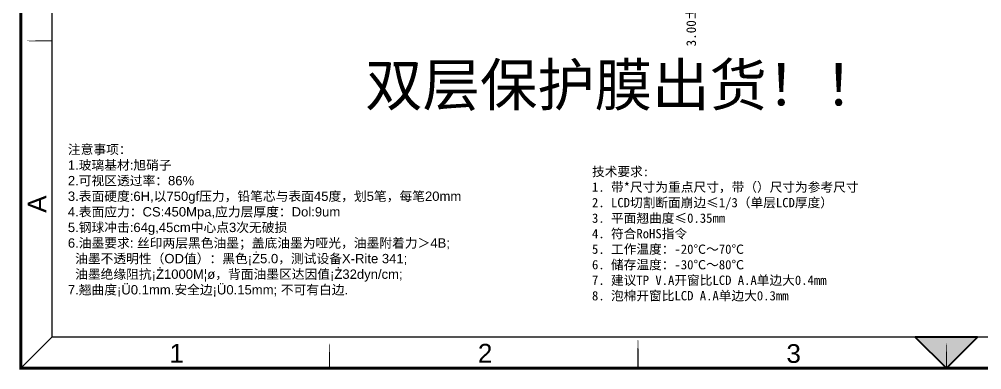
# Model space of a CAD drawing. Header units: millimetres. Extents: x 1862 to 2439, y 367 to 860.
# Drawn here: x 1862 to 2161.7, y 367.5 to 476.6 of the extents above; entities that cross this region are included whole.
import ezdxf

# ---------------------------------------------------------------- set-up
doc = ezdxf.new("R2010")
doc.units = ezdxf.units.MM
for name, color, linetype in [('', 7, 'Continuous'), ('dim', 4, 'Continuous'), ('DIM（标注）', 3, 'Continuous'), ('鑫视界图框', 3, 'Continuous')]:
    doc.layers.add(name, color=color, linetype=linetype)
doc.styles.add('Arial', font='arial.ttf')
doc.styles.add('宋体', font='')
doc.styles.add('黑体', font='simhei.ttf')
doc.styles.get('宋体').set_extended_font_data('SimSun')
doc.dimstyles.new('LYLCM', dxfattribs={"dimtxt": 3, "dimasz": 1.2, "dimexe": 0.2, "dimexo": 0.2, "dimgap": 0.09, "dimtad": 0, "dimzin": 0, "dimdsep": 46, "dimtxsty": '宋体', "dimcen": 0.1, "dimadec": 0, "dimazin": 0, "dimtfac": 1, "dimtofl": 0, "dimtmove": 0, "dimatfit": 0, "dimldrblk": 'CLOSEDBLANK', "dimfxl": 1, "dimtolj": 1, "dimtzin": 0, "dimarcsym": 0})

# ---------------------------------------------------------------- blocks, each defined once
blk = doc.blocks.new('*D63')
at = {"layer": 'Defpoints', "color": 0, "transparency": 16777216}
for p in [(2063.83, 513.1), (2063.63, 510.1), (2071.37, 510.1)]:
    blk.add_point(p, dxfattribs=at)
at = {"layer": 'DIM（标注）', "color": 0, "lineweight": -2, "transparency": 16777216}
for p, q in [((2071.37, 514.3), (2071.37, 515.5)), ((2064.03, 513.1), (2071.57, 513.1)), ((2063.83, 510.1), (2071.57, 510.1)), ((2071.37, 508.9), (2071.37, 507.7))]:
    blk.add_line(p, q, dxfattribs=at)
at = {"layer": 'DIM（标注）', "color": 0, "transparency": 16777216}
for points in [[(2071.17, 514.3), (2071.57, 514.3), (2071.37, 513.1)], [(2071.17, 508.9), (2071.57, 508.9), (2071.37, 510.1)]]:
    blk.add_solid(points, dxfattribs=at)
at = {"layer": 'DIM（标注）', "color": 0, "transparency": 16777216, "insert": (2071.37, 487.51), "char_height": 3, "attachment_point": 5, "rotation": 90, "style": '宋体'}
blk.add_mtext('\\A1;3.00%%P0.3{\\fSimSun|b0|i0|c134|p2;白色对位线}', dxfattribs=at)
blk = doc.blocks.new('_ClosedBlank')
at = {"color": 0, "linetype": 'ByBlock', "lineweight": -2}
for p, q in [((-1, 0.17), (0, 0)), ((-1, 0.17), (-1, -0.17)), ((0, 0), (-1, -0.17))]:
    blk.add_line(p, q, dxfattribs=at)

msp = doc.modelspace()

# ---------------------------------------------------------------- hatches: boundary and pattern name
msp.add_hatch(color=3).paths.add_polyline_path([(2140.97, 377.653), (2150.672, 367.951), (2160.374, 377.653)])

# ---------------------------------------------------------------- linework, layer by layer
at = {"color": 3}
msp.add_lwpolyline([(2140.97, 377.653), (2150.672, 367.951), (2160.374, 377.653)], close=True, dxfattribs=at)
at = {"layer": '鑫视界图框', "color": 3}
for points, const_width in [([(2438.821, 367.951), (1862.522, 367.951), (1862.522, 775.435), (2438.821, 775.435)], 0.97), ([(2429.119, 377.653), (1872.224, 377.653), (1872.224, 765.733), (2429.119, 765.733)], 0.388), ([(1862.522, 469.822), (1872.127, 469.822), (1872.127, 469.822), (1862.522, 469.822)], 0.388), ([(1958.619, 377.642), (1958.619, 377.642), (1958.619, 368.037), (1958.619, 368.037)], 0.388), ([(2054.669, 377.642), (2054.669, 377.642), (2054.669, 368.037), (2054.669, 368.037)], 0.388), ([(2150.719, 377.642), (2150.719, 377.642), (2150.719, 368.037), (2150.719, 368.037)], 0.388)]:
    msp.add_lwpolyline(points, close=True, dxfattribs=dict(at, const_width=const_width))
at = {"layer": '鑫视界图框', "color": 3, "const_width": 0.388}
msp.add_lwpolyline([(1872.224, 377.653), (1862.522, 367.951)], dxfattribs=at)

# ---------------------------------------------------------------- texts
at = {"layer": '', "color": 1, "insert": (1877.172, 437.484), "char_height": 2.9106, "width": 134.48573, "attachment_point": 1, "style": 'Arial'}
msp.add_mtext('{\\fSimHei|b0|i0|c134|p49;\\C4;注意事项：\\P\\fArial|b0|i0|c186|p34;1.\\fSimHei|b0|i0|c134|p49;玻璃基材\\fArial|b0|i0|c186|p34;:\\fSimHei|b0|i0|c134|p49;\\C1;旭硝子\\P\\fArial|b0|i0|c186|p34;\\C4;2.\\fSimHei|b0|i0|c134|p49;可视区透过率：\\fArial|b0|i0|c186|p34;86% \\P3.\\fSimHei|b0|i0|c134|p49;表面硬度\\fArial|b0|i0|c134|p34;:6\\fArial|b0|i0|c186|p34;H,\\fSimHei|b0|i0|c134|p49;以\\fArial|b0|i0|c134|p34;750\\fArial|b0|i0|c186|p34;gf\\fSimHei|b0|i0|c134|p49;压力，铅笔芯与表面\\fArial|b0|i0|c186|p34;45\\fSimHei|b0|i0|c134|p49;度，划\\fArial|b0|i0|c186|p34;5\\fSimHei|b0|i0|c134|p49;笔，每笔\\fArial|b0|i0|c186|p34;20mm\\P4.\\fSimHei|b0|i0|c134|p49;表面应力：\\fArial|b0|i0|c186|p34;CS\\fArial|b0|i0|c134|p34;:}450{\\C4;Mpa,\\fSimHei|b0|i0|c134|p49;应力层厚度：\\fArial|b0|i0|c186|p34;Dol\\fArial|b0|i0|c134|p34;:}9{\\C4;um\\P5.\\fSimHei|b0|i0|c134|p49;钢球冲击\\fArial|b0|i0|c186|p34;:}64{\\C4;g,}45{\\C4;cm\\fSimHei|b0|i0|c134|p49;中心点\\fArial|b0|i0|c186|p34;3\\fSimHei|b0|i0|c134|p49;次无破损\\P\\fArial|b0|i0|c186|p34;6.\\fSimHei|b0|i0|c134|p49;油墨要求\\fArial|b0|i0|c186|p34;: \\fSimHei|b0|i0|c134|p49;丝印两层黑色油墨；盖底油墨为哑光，油墨附着力＞\\fArial|b0|i0|c186|p34;4B;\\P  \\fSimHei|b0|i0|c134|p49;油墨不透明性（\\fArial|b0|i0|c186|p34;OD\\fSimHei|b0|i0|c134|p49;值）：黑色\\fArial|b0|i0|c186|p34;¡Ż5.0\\fSimHei|b0|i0|c134|p49;，测试设备\\fArial|b0|i0|c186|p34;X-Rite 341;\\P  \\fSimHei|b0|i0|c134|p49;油墨绝缘阻抗\\fArial|b0|i0|c186|p34;¡Ż1000M¦ø\\fSimHei|b0|i0|c134|p49;，背面油墨区达因值\\fArial|b0|i0|c186|p34;¡Ż}32{\\C4;dyn/cm; \\P7.\\fSimHei|b0|i0|c134|p49;翘曲度\\fArial|b0|i0|c186|p34;¡Ü0.1mm.\\fSimHei|b0|i0|c134|p49;安全边\\fArial|b0|i0|c186|p34;¡Ü0.15mm; \\fSimHei|b0|i0|c134|p49;不可有白边\\fArial|b0|i0|c186|p34;.}', dxfattribs=at)
at = {"insert": (1969.745, 462.683), "char_height": 13.0977, "width": 290.0339, "attachment_point": 1, "style": 'Arial'}
msp.add_mtext('{\\fSimHei|b0|i0|c134|p49;\\C4;双层保护膜出货！！}', dxfattribs=at)
at = {"layer": 'dim', "lineweight": 0, "insert": (2040.342, 430.595), "char_height": 2.89769, "width": 124.83864, "attachment_point": 1, "style": '宋体'}
msp.add_mtext('{\\C0;技术要求:\\P1. 带*尺寸为重点尺寸，带（）尺寸为参考尺寸\\P2. LCD切割断面崩边≤1/3（单层LCD厚度）\\P3. 平面翘曲度≤0.35mm\\P4. 符合RoHS指令\\P5. 工作温度：-20℃～70℃ \\P6. 储存温度：-30℃～80℃\\P7. 建议TP V.A开窗比LCD A.A单边大0.4mm\\P8. 泡棉开窗比LCD A.A单边大0.3mm}', dxfattribs=at)
at = {"layer": '鑫视界图框', "color": 3, "insert": (1864.674, 416.302), "char_height": 5.8212, "width": 24.72257, "attachment_point": 1, "rotation": 90, "style": '黑体'}
msp.add_mtext('{\\fArial|b0|i0|c0|p34;A}', dxfattribs=at)
at = {"layer": '鑫视界图框', "color": 3, "char_height": 5.8212, "width": 2.44825, "attachment_point": 1, "style": '黑体'}
for s, insert in [('{\\fArial|b0|i0|c0|p34;1}', (1908.764, 375.523)), ('{\\fArial|b0|i0|c0|p34;2}', (2004.813, 375.523)), ('{\\fArial|b0|i0|c0|p34;3}', (2100.863, 375.426))]:
    msp.add_mtext(s, dxfattribs=dict(at, insert=insert))

# ---------------------------------------------------------------- dimensions: what is measured, and where the dimension line sits
at = {"layer": 'DIM（标注）'}
dim = msp.add_linear_dim(base=(2071.371, 510.104), p1=(2063.826, 513.104), p2=(2063.626, 510.104), angle=90, text='<>%%P0.3{\\fSimSun|b0|i0|c134|p2;白色对位线}', dimstyle='LYLCM', dxfattribs=at)
dim.commit()
dim.dimension.update_dxf_attribs({"geometry": '*D63', "text_midpoint": (2071.371, 487.51)})

doc.saveas('drawing.dxf')
